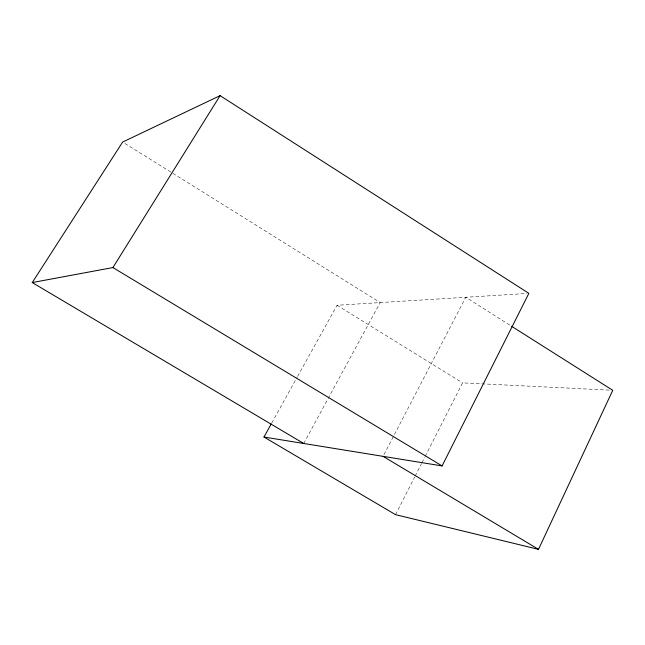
<?xml version="1.0" encoding="UTF-8"?>
<svg xmlns="http://www.w3.org/2000/svg" width="645" height="645" viewBox="0 0 645 645"><rect width="100%" height="100%" fill="white"/><g stroke="black" fill="none" stroke-linecap="round" stroke-linejoin="round"><path stroke-width="0.48" stroke-dasharray="3.23 2.42" d="M395.538 514.654L414.687 477.002M415.146 476.107L421.532 463.553M421.983 462.659L424.716 457.281M425.176 456.386L462.57 382.872L609.743 390.152M383.993 454.564L465.771 297.272L510.8 325.773M303.706 443.478L327.612 399.449M328.087 398.57L380.203 302.578L123.501 142.585M271.779 422.975L297.111 377.293M297.595 376.414L337.061 305.254L526.852 293.483M337.061 305.254L462.57 382.872"/><path stroke-width="0.97" d="M271.287 423.854L263.982 437.036L395.538 514.654L538.494 549.355L612.75 390.306L511.646 326.306M263.982 437.036L442.083 465.924L528.86 293.354L220.09 95.645L122.647 142.053L32.25 282.566L303.706 443.478M32.25 282.566L112.915 267.562L220.09 95.645M383.065 456.354L538.494 549.355M112.915 267.562L442.083 465.924"/></g></svg>
